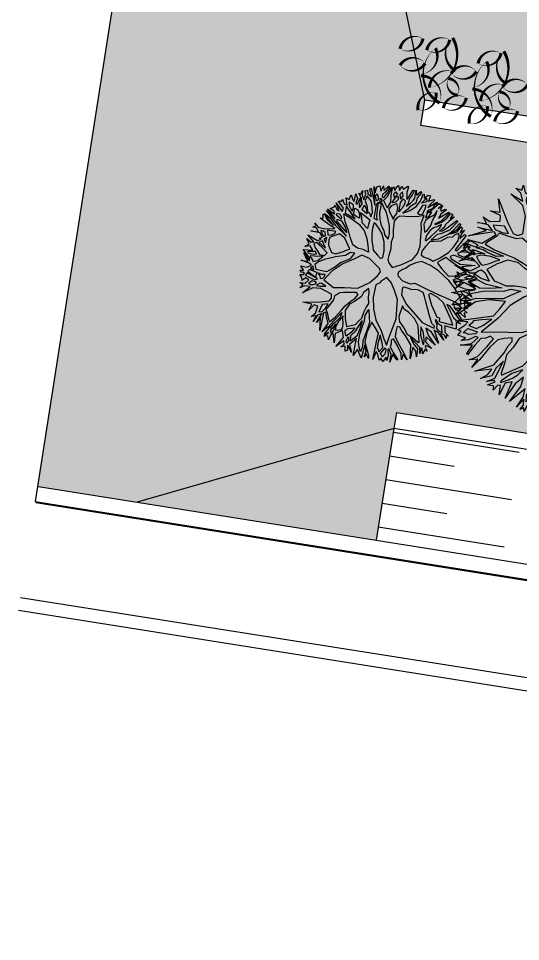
# Model space of a CAD drawing. Extents: x -640655 to -640254, y -1045449 to -1045159.
# Drawn here: x -640511.03 to -640503.24, y -1045405.19 to -1045390.89 of the extents above; entities that cross this region are included whole.
import ezdxf

# ---------------------------------------------------------------- set-up
doc = ezdxf.new("R2010")
doc.units = 0
doc.header["$MEASUREMENT"] = 0
doc.layers.get('0').update_dxf_attribs({"linetype": 'CONTINUOUS'})
for name, color, linetype in [('KERE ZAHRADA', 203, 'CONTINUOUS'), ('T_srafa', 8, 'CONTINUOUS'), ('T_stafaz', 7, 'CONTINUOUS'), ('T_tenka', 4, 'CONTINUOUS'), ('T_tlusta', 1, 'CONTINUOUS')]:
    doc.layers.add(name, color=color, linetype=linetype)
pattern_1 = [(80.999936149, (0, 0), (-0.088167652584, 0.121352647379), [0.028125, -0.18400703445]), (35.999936149, (0, 0), (-0.088167652607, 0.121352647411), [0.028125, -0.121875]), (125.999936149, (0, 0), (-0.121352647411, -0.088167652607), [0.028125, -0.121875])]

# ---------------------------------------------------------------- blocks, each defined once
blk = doc.blocks.new('A$C0C461CEA')
for p, q in [((0.3025, 0.7347), (0.3349, 0.855)), ((0.3349, 0.855), (0.3322, 0.7055)), ((0.4478, 0.7319), (0.3814, 0.832)), ((0.3814, 0.832), (0.4728, 0.7447)), ((0.4827, 0.7766), (0.4635, 0.8454)), ((0.4635, 0.8454), (0.5034, 0.8122)), ((0.5034, 0.8122), (0.5408, 0.8486)), ((0.5408, 0.8486), (0.5229, 0.7746)), ((0.5229, 0.7746), (0.5518, 0.8295)), ((0.5518, 0.8295), (0.5504, 0.7329)), ((0.0625, 0.6063), (-0.0086, 0.7652)), ((-0.0086, 0.7652), (0.1012, 0.7057)), ((0.1012, 0.7057), (0.0942, 0.804)), ((0.0942, 0.804), (0.1945, 0.61)), ((0.2144, 0.7254), (0.134, 0.7876)), ((0.134, 0.7876), (0.2123, 0.7506)), ((0.1909, 0.7948), (0.205, 0.8261)), ((0.231, 0.749), (0.1909, 0.7948)), ((0.205, 0.8261), (0.2475, 0.7785)), ((0.2123, 0.7506), (0.231, 0.749)), ((0.2475, 0.7785), (0.2831, 0.8185)), ((0.2831, 0.8185), (0.2728, 0.7662)), ((0.2728, 0.7662), (0.3025, 0.7347)), ((0.4728, 0.7447), (0.4827, 0.7766)), ((0.49, 0.7113), (0.4913, 0.7617)), ((0.4913, 0.7617), (0.5191, 0.7392)), ((0.5715, 0.7163), (0.5915, 0.8197)), ((0.5915, 0.8197), (0.5994, 0.6895)), ((0.7321, 0.6194), (0.6233, 0.8242)), ((0.6233, 0.8242), (0.7212, 0.6907)), ((0.7212, 0.6907), (0.7246, 0.7724)), ((0.7246, 0.7724), (0.7385, 0.6381)), ((0.7734, 0.6912), (0.7622, 0.7895)), ((0.7622, 0.7895), (0.7798, 0.7081)), ((0.7816, 0.7099), (0.8256, 0.7548)), ((0.8256, 0.7548), (0.807, 0.6874)), ((-0.1076, 0.5794), (-0.1357, 0.6884)), ((-0.1357, 0.6884), (-0.031, 0.4794)), ((-0.0624, 0.6807), (-0.0837, 0.7099)), ((-0.0837, 0.7099), (-0.0246, 0.6811)), ((0.0857, 0.5729), (-0.0624, 0.6807)), ((-0.0246, 0.6811), (-0.0293, 0.7296)), ((-0.0293, 0.7296), (-0.001, 0.6561)), ((0.0489, 0.7094), (0.0997, 0.6739)), ((0.0706, 0.64), (0.0489, 0.7094)), ((0.0997, 0.6739), (0.1481, 0.6263)), ((0.1945, 0.61), (0.2144, 0.7254)), ((0.226, 0.6439), (0.2358, 0.6836)), ((0.2358, 0.6836), (0.2784, 0.6252)), ((0.2563, 0.7342), (0.2799, 0.7134)), ((0.2567, 0.6946), (0.2563, 0.7342)), ((0.2719, 0.6756), (0.2567, 0.6946)), ((0.2907, 0.6571), (0.2719, 0.6756)), ((0.2799, 0.7134), (0.2905, 0.6781)), ((0.2905, 0.6781), (0.2907, 0.6571)), ((0.2979, 0.5942), (0.3158, 0.6676)), ((0.3158, 0.6676), (0.3538, 0.6409)), ((0.3322, 0.7055), (0.3982, 0.6414)), ((0.3982, 0.6414), (0.4478, 0.7319)), ((0.4376, 0.6628), (0.4193, 0.6392)), ((0.4709, 0.6967), (0.4376, 0.6628)), ((0.4818, 0.6818), (0.4709, 0.6967)), ((0.4922, 0.6693), (0.4818, 0.6818)), ((0.5046, 0.682), (0.49, 0.7113)), ((0.5033, 0.634), (0.4922, 0.6693)), ((0.5177, 0.6341), (0.5046, 0.682)), ((0.5191, 0.7392), (0.5177, 0.6341)), ((0.5445, 0.7226), (0.5676, 0.6892)), ((0.5469, 0.6596), (0.5445, 0.7226)), ((0.5504, 0.7329), (0.5715, 0.7163)), ((0.5676, 0.6892), (0.5624, 0.6094)), ((0.5994, 0.6895), (0.6563, 0.6415)), ((0.7385, 0.6381), (0.7734, 0.6912)), ((0.7798, 0.7081), (0.7816, 0.7099)), ((0.807, 0.6874), (0.8397, 0.5995)), ((1.0237, 0.6787), (0.847, 0.5299)), ((0.8882, 0.6125), (0.8974, 0.7111)), ((0.8974, 0.7111), (0.915, 0.6272)), ((0.915, 0.6272), (1.0237, 0.6787)), ((-0.2559, 0.5216), (-0.2841, 0.5819)), ((-0.2841, 0.5819), (-0.2502, 0.5529)), ((-0.2502, 0.5529), (-0.2509, 0.6267)), ((-0.2509, 0.6267), (-0.2045, 0.6103)), ((-0.2145, 0.5868), (-0.1639, 0.5621)), ((-0.2083, 0.5701), (-0.2145, 0.5868)), ((-0.2045, 0.6103), (-0.2048, 0.6415)), ((-0.2048, 0.6415), (-0.1432, 0.5959)), ((-0.1432, 0.5959), (-0.1076, 0.5794)), ((-0.001, 0.6561), (0.0625, 0.6063)), ((0.115, 0.5798), (0.0706, 0.64)), ((0.154, 0.4584), (0.115, 0.5798)), ((0.1481, 0.6263), (0.1976, 0.5404)), ((0.2116, 0.5808), (0.226, 0.6439)), ((0.2358, 0.4988), (0.2116, 0.5808)), ((0.2784, 0.6252), (0.2666, 0.5435)), ((0.2986, 0.5186), (0.2979, 0.5942)), ((0.3538, 0.6409), (0.3733, 0.6177)), ((0.3733, 0.6177), (0.3586, 0.578)), ((0.4193, 0.6392), (0.4171, 0.6182)), ((0.4171, 0.6182), (0.4494, 0.5681)), ((0.5123, 0.5753), (0.5033, 0.634)), ((0.5295, 0.531), (0.5388, 0.6217)), ((0.5388, 0.6217), (0.5469, 0.6596)), ((0.5624, 0.6094), (0.5511, 0.4706)), ((0.5997, 0.6601), (0.5814, 0.5634)), ((0.6292, 0.6436), (0.5997, 0.6601)), ((0.6988, 0.5873), (0.6292, 0.6436)), ((0.6563, 0.6415), (0.7155, 0.5941)), ((0.735, 0.5691), (0.6988, 0.5873)), ((0.7155, 0.5941), (0.7321, 0.6194)), ((0.7555, 0.6173), (0.7496, 0.55)), ((0.7846, 0.6469), (0.7555, 0.6173)), ((0.8108, 0.5488), (0.7846, 0.6469)), ((0.8397, 0.5995), (0.8882, 0.6125)), ((1.0385, 0.4544), (1.1026, 0.5894)), ((1.1026, 0.5894), (1.0744, 0.4649)), ((-0.3858, 0.4867), (-0.3775, 0.497)), ((-0.3775, 0.497), (-0.2914, 0.4726)), ((-0.2914, 0.4726), (-0.326, 0.5773)), ((-0.326, 0.5773), (-0.279, 0.4878)), ((-0.2074, 0.4717), (-0.2559, 0.5216)), ((-0.2122, 0.5364), (-0.2083, 0.5701)), ((-0.1865, 0.4803), (-0.2122, 0.5364)), ((-0.1639, 0.5621), (-0.163, 0.4697)), ((-0.1345, 0.5624), (-0.1379, 0.4867)), ((-0.1115, 0.544), (-0.1345, 0.5624)), ((-0.0838, 0.5359), (-0.1115, 0.544)), ((-0.0496, 0.4708), (-0.0838, 0.5359)), ((0.1413, 0.4667), (0.0857, 0.5729)), ((0.1976, 0.5404), (0.234, 0.4382)), ((0.2807, 0.3882), (0.2358, 0.4988)), ((0.2666, 0.5435), (0.2807, 0.3882)), ((0.3586, 0.578), (0.2986, 0.5186)), ((0.3923, 0.5717), (0.3176, 0.4768)), ((0.4686, 0.501), (0.3923, 0.5717)), ((0.4494, 0.5681), (0.4918, 0.5181)), ((0.5324, 0.4219), (0.4686, 0.501)), ((0.4918, 0.5181), (0.5107, 0.4913)), ((0.5107, 0.4913), (0.5123, 0.5753)), ((0.5511, 0.4706), (0.5295, 0.531)), ((0.5814, 0.5634), (0.5741, 0.4559)), ((0.7356, 0.5019), (0.735, 0.5691)), ((0.7383, 0.4095), (0.7356, 0.5019)), ((0.7496, 0.55), (0.7585, 0.4937)), ((0.7585, 0.4937), (0.8108, 0.5488)), ((0.847, 0.5299), (0.7715, 0.4536)), ((1.0744, 0.4649), (1.137, 0.5058)), ((1.137, 0.5058), (1.1659, 0.5624)), ((1.2126, 0.5083), (1.1542, 0.4723)), ((1.1659, 0.5624), (1.164, 0.5078)), ((1.164, 0.5078), (1.2126, 0.5083)), ((-0.3938, 0.3876), (-0.4239, 0.4587)), ((-0.4239, 0.4587), (-0.3723, 0.3986)), ((-0.2804, 0.4517), (-0.3858, 0.4867)), ((-0.2087, 0.4212), (-0.2804, 0.4517)), ((-0.279, 0.4878), (-0.209, 0.4482)), ((-0.209, 0.4482), (-0.2074, 0.4717)), ((-0.1939, 0.3812), (-0.2087, 0.4212)), ((-0.163, 0.4697), (-0.1865, 0.4803)), ((-0.1566, 0.4361), (-0.1135, 0.3214)), ((-0.0806, 0.3907), (-0.1566, 0.4361)), ((-0.1379, 0.4867), (-0.0955, 0.4433)), ((-0.0955, 0.4433), (-0.0133, 0.3853)), ((-0.0133, 0.3853), (-0.0496, 0.4708)), ((-0.031, 0.4794), (0.0185, 0.379)), ((0.1745, 0.3218), (0.1413, 0.4667)), ((0.1929, 0.3453), (0.154, 0.4584)), ((0.234, 0.4382), (0.2581, 0.367)), ((0.314, 0.4137), (0.3085, 0.3633)), ((0.3176, 0.4768), (0.314, 0.4137)), ((0.5399, 0.3235), (0.5324, 0.4219)), ((0.5741, 0.4559), (0.5707, 0.3742)), ((0.7715, 0.4536), (0.7677, 0.4098)), ((0.955, 0.4008), (1.0385, 0.4544)), ((1.0599, 0.421), (1.0457, 0.3957)), ((1.0849, 0.438), (1.0599, 0.421)), ((1.1166, 0.4468), (1.0849, 0.438)), ((1.1021, 0.3938), (1.1166, 0.4468)), ((1.1542, 0.4723), (1.1422, 0.4092)), ((1.1422, 0.4092), (1.1925, 0.4157)), ((1.1925, 0.4157), (1.2064, 0.4704)), ((1.2064, 0.4704), (1.2319, 0.4413)), ((1.2319, 0.4413), (1.2764, 0.4291)), ((1.2764, 0.4291), (1.2389, 0.3993)), ((-0.4361, 0.2384), (-0.5029, 0.3764)), ((-0.5029, 0.3764), (-0.3965, 0.2346)), ((-0.3936, 0.3708), (-0.4822, 0.412)), ((-0.4822, 0.412), (-0.3938, 0.3876)), ((-0.2563, 0.32), (-0.3936, 0.3708)), ((-0.3723, 0.3986), (-0.265, 0.3469)), ((-0.265, 0.3469), (-0.1764, 0.3123)), ((-0.1618, 0.3461), (-0.1939, 0.3812)), ((-0.1764, 0.3123), (-0.1618, 0.3461)), ((0.0124, 0.3328), (-0.0806, 0.3907)), ((0.154, 0.2694), (0.0124, 0.3328)), ((0.0185, 0.379), (0.0962, 0.3486)), ((0.0962, 0.3486), (0.1745, 0.3218)), ((0.2396, 0.2954), (0.1929, 0.3453)), ((0.2581, 0.367), (0.2965, 0.3085)), ((0.3085, 0.3633), (0.3345, 0.2855)), ((0.5707, 0.3742), (0.5505, 0.2834)), ((0.7311, 0.2894), (0.7598, 0.3635)), ((0.7598, 0.3635), (0.7383, 0.4095)), ((0.7677, 0.4098), (0.7999, 0.3699)), ((0.7999, 0.3699), (0.955, 0.4008)), ((0.9429, 0.3545), (0.9221, 0.3356)), ((0.9221, 0.3356), (0.9916, 0.3423)), ((0.9828, 0.3842), (0.9429, 0.3545)), ((1.0222, 0.4038), (0.9828, 0.3842)), ((0.9916, 0.3423), (1.0083, 0.3593)), ((1.0083, 0.3593), (1.0222, 0.4038)), ((1.0457, 0.3957), (1.046, 0.3705)), ((1.046, 0.3705), (1.1021, 0.3938)), ((1.0838, 0.3642), (1.065, 0.3286)), ((1.065, 0.3286), (1.2159, 0.3529)), ((1.1509, 0.3775), (1.0838, 0.3642)), ((1.1573, 0.3337), (1.1154, 0.3267)), ((1.2156, 0.3931), (1.1509, 0.3775)), ((1.2227, 0.332), (1.1573, 0.3337)), ((1.2159, 0.3529), (1.2156, 0.3931)), ((1.2206, 0.3026), (1.2227, 0.332)), ((1.2389, 0.3993), (1.2391, 0.3783)), ((1.2391, 0.3783), (1.2661, 0.3828)), ((1.3361, 0.3355), (1.2651, 0.2988)), ((1.2661, 0.3828), (1.2809, 0.398)), ((1.3081, 0.3832), (1.2747, 0.3577)), ((1.2747, 0.3577), (1.3361, 0.3355)), ((1.2809, 0.398), (1.3081, 0.3832)), ((-0.4948, 0.221), (-0.5502, 0.3087)), ((-0.5502, 0.3087), (-0.4951, 0.2564)), ((-0.4951, 0.2564), (-0.4361, 0.2384)), ((-0.1737, 0.2746), (-0.2563, 0.32)), ((-0.142, 0.2245), (-0.1737, 0.2746)), ((-0.1135, 0.3214), (-0.0399, 0.0946)), ((0.2659, 0.178), (0.154, 0.2694)), ((0.3075, 0.2222), (0.2396, 0.2954)), ((0.2965, 0.3085), (0.3075, 0.2222)), ((0.3345, 0.2855), (0.3477, 0.2208)), ((0.4846, 0.1484), (0.513, 0.2579)), ((0.513, 0.2579), (0.5399, 0.3235)), ((0.5505, 0.2834), (0.5344, 0.2185)), ((0.6186, 0.1917), (0.6936, 0.2554)), ((0.6936, 0.2554), (0.7311, 0.2894)), ((0.8343, 0.2886), (0.726, 0.1969)), ((0.9921, 0.2901), (0.8343, 0.2886)), ((0.9904, 0.2187), (0.9921, 0.2901)), ((1.0192, 0.2796), (1.0135, 0.2501)), ((1.0135, 0.2501), (1.0222, 0.2232)), ((1.04, 0.305), (1.0192, 0.2796)), ((1.0222, 0.2232), (1.0573, 0.2506)), ((1.0654, 0.28), (1.04, 0.305)), ((1.0573, 0.2506), (1.11, 0.2661)), ((1.11, 0.2661), (1.0654, 0.28)), ((1.1154, 0.3267), (1.0945, 0.3181)), ((1.0945, 0.3181), (1.1225, 0.2722)), ((1.1225, 0.2722), (1.2206, 0.3026)), ((1.2209, 0.2774), (1.173, 0.2685)), ((1.173, 0.2685), (1.2086, 0.2394)), ((1.2086, 0.2394), (1.2209, 0.2774)), ((1.2651, 0.2988), (1.2362, 0.2421)), ((1.2633, 0.2358), (1.3787, 0.2747)), ((1.3787, 0.2747), (1.3011, 0.2361)), ((-0.6119, 0.1653), (-0.5765, 0.1716)), ((-0.557, 0.1424), (-0.6119, 0.1653)), ((-0.5765, 0.1716), (-0.5831, 0.2286)), ((-0.5831, 0.2286), (-0.5363, 0.1744)), ((-0.5263, 0.1871), (-0.5562, 0.2474)), ((-0.5562, 0.2474), (-0.5053, 0.1873)), ((-0.5363, 0.1744), (-0.5263, 0.1871)), ((-0.5053, 0.1873), (-0.3346, 0.1632)), ((-0.4148, 0.205), (-0.4948, 0.221)), ((-0.3346, 0.1632), (-0.4148, 0.205)), ((-0.3965, 0.2346), (-0.2634, 0.1813)), ((-0.2634, 0.1813), (-0.1936, 0.167)), ((-0.1936, 0.167), (-0.1454, 0.1464)), ((-0.1137, 0.1593), (-0.142, 0.2245)), ((0.3636, 0.065), (0.2659, 0.178)), ((0.3477, 0.2208), (0.3543, 0.1597)), ((0.5344, 0.2185), (0.5332, 0.1548)), ((0.5668, 0.1534), (0.6186, 0.1917)), ((0.726, 0.1969), (0.5883, 0.099)), ((0.9852, 0.1382), (0.9904, 0.2187)), ((1.0286, 0.1813), (0.99, 0.0777)), ((1.0537, 0.1959), (1.0286, 0.1813)), ((1.1606, 0.2474), (1.0537, 0.1959)), ((1.2071, 0.21), (1.1606, 0.2474)), ((1.1927, 0.1511), (1.2071, 0.21)), ((1.2493, 0.1936), (1.2013, 0.1319)), ((1.2362, 0.2421), (1.2633, 0.2358)), ((1.268, 0.1788), (1.2493, 0.1936)), ((1.3143, 0.169), (1.268, 0.1788)), ((1.4109, 0.1802), (1.2887, 0.2132)), ((1.2887, 0.2132), (1.3166, 0.1841)), ((1.3011, 0.2361), (1.4109, 0.1802)), ((1.3187, 0.1583), (1.3143, 0.169)), ((1.3166, 0.1841), (1.4429, 0.1553)), ((-0.6346, 0.1014), (-0.5508, 0.1173)), ((-0.5187, 0.0858), (-0.6346, 0.1014)), ((-0.5508, 0.1173), (-0.557, 0.1424)), ((-0.5089, 0.1261), (-0.5257, 0.1259)), ((-0.5257, 0.1259), (-0.4916, 0.08)), ((-0.4845, 0.0297), (-0.5187, 0.0858)), ((-0.4158, 0.0574), (-0.5089, 0.1261)), ((-0.4437, 0.1495), (-0.4604, 0.141)), ((-0.4604, 0.141), (-0.3179, -0.0131)), ((-0.3531, 0.1486), (-0.4437, 0.1495)), ((-0.2733, 0.1554), (-0.3531, 0.1486)), ((-0.1914, 0.1208), (-0.2733, 0.1554)), ((-0.0987, 0.0965), (-0.1914, 0.1208)), ((-0.1454, 0.1464), (-0.1137, 0.1593)), ((-0.0496, 0.0483), (-0.0987, 0.0965)), ((-0.0399, 0.0946), (0.1007, -0.1098)), ((0.3543, 0.1597), (0.4095, 0.1032)), ((0.4095, 0.1032), (0.4394, 0.0531)), ((0.4758, 0.0097), (0.4978, 0.0957)), ((0.4978, 0.0957), (0.4846, 0.1484)), ((0.5883, 0.099), (0.5142, -0.053)), ((0.5332, 0.1548), (0.5668, 0.1534)), ((0.934, -0.0237), (0.9852, 0.1382)), ((1.1496, 0.081), (1.1927, 0.1511)), ((1.2014, 0.1175), (1.1918, 0.0604)), ((1.1918, 0.0604), (1.2418, 0.1053)), ((1.2013, 0.1319), (1.2014, 0.1175)), ((1.2418, 0.1053), (1.2769, 0.1285)), ((1.2939, 0.1076), (1.2755, 0.0865)), ((1.2755, 0.0865), (1.305, 0.0765)), ((1.2769, 0.1285), (1.3187, 0.1583)), ((1.3273, 0.1314), (1.2939, 0.1076)), ((1.305, 0.0765), (1.3843, 0.1379)), ((1.3674, 0.1486), (1.3273, 0.1314)), ((1.4429, 0.1553), (1.3404, 0.0811)), ((1.3843, 0.1379), (1.3674, 0.1486)), ((1.406, 0.0607), (1.4535, 0.1092)), ((1.4535, 0.1092), (1.4313, 0.0502)), ((-0.4926, -0.0022), (-0.6442, 0.0407)), ((-0.6442, 0.0407), (-0.4845, 0.0297)), ((-0.4916, 0.08), (-0.4534, 0.0384)), ((-0.4534, 0.0384), (-0.411, 0.0028)), ((-0.3538, -0.026), (-0.4158, 0.0574)), ((-0.411, 0.0028), (-0.3538, -0.026)), ((-0.0003, -0.0856), (-0.0496, 0.0483)), ((0.4347, -0.079), (0.3636, 0.065)), ((0.4394, 0.0531), (0.4758, 0.0097)), ((0.99, 0.0777), (0.9657, -0.0174)), ((1.0643, -0.035), (1.1496, 0.081)), ((1.1836, 0.0436), (1.1756, -0.0069)), ((1.2421, 0.0717), (1.1836, 0.0436)), ((1.2969, 0.0513), (1.2421, 0.0717)), ((1.3474, 0.0368), (1.2969, 0.0513)), ((1.3404, 0.0811), (1.406, 0.0607)), ((1.3855, 0.0059), (1.3474, 0.0368)), ((1.3667, -0.0261), (1.3855, 0.0059)), ((1.4208, 0.0165), (1.3983, -0.0108)), ((1.4947, 0.013), (1.4208, 0.0165)), ((1.4313, 0.0502), (1.4947, 0.013)), ((-0.5989, -0.1184), (-0.6875, -0.0815)), ((-0.6875, -0.0815), (-0.5822, -0.1081)), ((-0.5084, -0.1007), (-0.6588, -0.0038)), ((-0.6588, -0.0038), (-0.5005, -0.0569)), ((-0.5005, -0.0569), (-0.4123, -0.0536)), ((-0.4123, -0.0536), (-0.4926, -0.0022)), ((-0.3298, -0.078), (-0.4915, -0.1198)), ((-0.2078, -0.1044), (-0.3298, -0.078)), ((-0.3179, -0.0131), (-0.2208, -0.0601)), ((-0.2208, -0.0601), (-0.1181, -0.0717)), ((-0.1181, -0.0717), (-0.0509, -0.0669)), ((-0.0509, -0.0669), (-0.0003, -0.0856)), ((0.4118, -0.132), (0.4347, -0.079)), ((0.5142, -0.053), (0.4921, -0.1816)), ((0.8639, -0.1588), (0.934, -0.0237)), ((0.9657, -0.0174), (0.9079, -0.1187)), ((0.9728, -0.1265), (1.0643, -0.035)), ((1.0838, -0.0666), (1.0258, -0.1512)), ((1.1382, -0.0469), (1.0838, -0.0666)), ((1.2245, -0.0947), (1.1382, -0.0469)), ((1.1756, -0.0069), (1.2766, -0.0203)), ((1.2306, -0.04), (1.3211, -0.0913)), ((1.2894, -0.0412), (1.2306, -0.04)), ((1.2766, -0.0203), (1.3667, -0.0261)), ((1.3459, -0.0473), (1.2894, -0.0412)), ((1.3211, -0.0913), (1.3459, -0.0473)), ((1.3735, -0.053), (1.3463, -0.0935)), ((1.5137, -0.0288), (1.3735, -0.053)), ((1.3983, -0.0108), (1.5137, -0.0288)), ((-0.7011, -0.1572), (-0.6718, -0.1443)), ((-0.6338, -0.1674), (-0.7011, -0.1572)), ((-0.6718, -0.1443), (-0.6973, -0.1152)), ((-0.6973, -0.1152), (-0.6491, -0.1339)), ((-0.6491, -0.1339), (-0.5989, -0.1184)), ((-0.561, -0.1289), (-0.6113, -0.142)), ((-0.6113, -0.142), (-0.5749, -0.1752)), ((-0.5822, -0.1081), (-0.5444, -0.1053)), ((-0.5189, -0.1369), (-0.561, -0.1289)), ((-0.5444, -0.1053), (-0.5084, -0.1007)), ((-0.4909, -0.1786), (-0.5189, -0.1369)), ((-0.4915, -0.1198), (-0.481, -0.1449)), ((-0.481, -0.1449), (-0.4348, -0.1486)), ((-0.4348, -0.1486), (-0.3496, -0.2066)), ((-0.0227, -0.1338), (-0.2078, -0.1044)), ((0.1015, -0.1896), (-0.0227, -0.1338)), ((0.1007, -0.1098), (0.2148, -0.1801)), ((0.3858, -0.2414), (0.412, -0.1572)), ((0.412, -0.1572), (0.4118, -0.132)), ((0.8145, -0.2625), (0.8639, -0.1588)), ((0.9079, -0.1187), (0.8974, -0.1501)), ((0.8974, -0.1501), (0.9006, -0.228)), ((0.9465, -0.1982), (0.9728, -0.1265)), ((1.0258, -0.1512), (1.0094, -0.1868)), ((1.2713, -0.153), (1.2245, -0.0947)), ((1.2758, -0.1866), (1.2713, -0.153)), ((1.3237, -0.1165), (1.2773, -0.0959)), ((1.2773, -0.0959), (1.3031, -0.1569)), ((1.3031, -0.1569), (1.3237, -0.1165)), ((1.3468, -0.1397), (1.3326, -0.1608)), ((1.3326, -0.1608), (1.3599, -0.1942)), ((1.3463, -0.0935), (1.3739, -0.0908)), ((1.3678, -0.1479), (1.3468, -0.1397)), ((1.3739, -0.0908), (1.3533, -0.1288)), ((1.3533, -0.1288), (1.4098, -0.1475)), ((1.3998, -0.1662), (1.3678, -0.1479)), ((1.4098, -0.1475), (1.5185, -0.0936)), ((1.5185, -0.0936), (1.4308, -0.1449)), ((1.4308, -0.1449), (1.4857, -0.1695)), ((1.4857, -0.1695), (1.5275, -0.1481)), ((1.5275, -0.1481), (1.511, -0.1843)), ((-0.7209, -0.2876), (-0.5828, -0.2275)), ((-0.4904, -0.229), (-0.6577, -0.302)), ((-0.5828, -0.2275), (-0.6338, -0.1674)), ((-0.5749, -0.1752), (-0.5518, -0.2044)), ((-0.5518, -0.2044), (-0.5057, -0.1973)), ((-0.5057, -0.1973), (-0.4485, -0.2202)), ((-0.4444, -0.2033), (-0.4909, -0.1786)), ((-0.4648, -0.2665), (-0.4904, -0.229)), ((-0.4485, -0.2202), (-0.4444, -0.2033)), ((-0.3496, -0.2066), (-0.1997, -0.3144)), ((0.1467, -0.2708), (0.1015, -0.1896)), ((0.2148, -0.1801), (0.3017, -0.2297)), ((0.3017, -0.2297), (0.3858, -0.2414)), ((0.4921, -0.1816), (0.4927, -0.2464)), ((0.4927, -0.2464), (0.5332, -0.2736)), ((0.9006, -0.228), (0.9465, -0.1982)), ((1.0094, -0.1868), (0.9803, -0.2249)), ((0.9803, -0.2249), (1.1197, -0.2973)), ((1.2078, -0.294), (1.2758, -0.1866)), ((1.2869, -0.2117), (1.2555, -0.26)), ((1.2624, -0.2875), (1.3561, -0.2362)), ((1.3179, -0.1922), (1.2869, -0.2117)), ((1.3938, -0.2292), (1.298, -0.3082)), ((1.3561, -0.2362), (1.3179, -0.1922)), ((1.3599, -0.1942), (1.3893, -0.1939)), ((1.3893, -0.1939), (1.4209, -0.1786)), ((1.4757, -0.1906), (1.3938, -0.2292)), ((1.4209, -0.1786), (1.3998, -0.1662)), ((1.5406, -0.2008), (1.4757, -0.1906)), ((1.511, -0.1843), (1.5406, -0.2008)), ((-0.6698, -0.3543), (-0.7209, -0.2876)), ((-0.6577, -0.302), (-0.5883, -0.3434)), ((-0.4314, -0.2512), (-0.4648, -0.2665)), ((-0.4018, -0.2659), (-0.4314, -0.2512)), ((-0.2812, -0.3278), (-0.4018, -0.2659)), ((-0.167, -0.4107), (-0.2812, -0.3278)), ((-0.1997, -0.3144), (-0.1405, -0.3576)), ((-0.0246, -0.3715), (0.0463, -0.318)), ((0.0463, -0.318), (0.1277, -0.2902)), ((0.1277, -0.2902), (0.1467, -0.2708)), ((0.5332, -0.2736), (0.7097, -0.2905)), ((0.7097, -0.2905), (0.8145, -0.2625)), ((0.7733, -0.3469), (0.8463, -0.3294)), ((0.8463, -0.3294), (0.9138, -0.2951)), ((0.9138, -0.2951), (0.987, -0.292)), ((0.987, -0.292), (1.0758, -0.3499)), ((1.1197, -0.2973), (1.2078, -0.294)), ((1.3218, -0.3457), (1.1218, -0.3285)), ((1.1218, -0.3285), (1.3137, -0.377)), ((1.2555, -0.26), (1.2624, -0.2875)), ((1.298, -0.3082), (1.3885, -0.3007)), ((1.4393, -0.3338), (1.3342, -0.3288)), ((1.3342, -0.3288), (1.5213, -0.375)), ((1.3885, -0.3007), (1.5271, -0.2951)), ((1.5271, -0.2951), (1.4955, -0.3206)), ((1.4955, -0.3206), (1.5277, -0.3581)), ((-0.7224, -0.3741), (-0.6698, -0.3543)), ((-0.6047, -0.3813), (-0.7224, -0.3741)), ((-0.7051, -0.4219), (-0.7053, -0.4033)), ((-0.7053, -0.4033), (-0.4755, -0.4683)), ((-0.4293, -0.4594), (-0.6047, -0.3813)), ((-0.5883, -0.3434), (-0.4592, -0.4111)), ((-0.4592, -0.4111), (-0.3833, -0.4464)), ((-0.1817, -0.436), (-0.167, -0.4107)), ((-0.1405, -0.3576), (-0.0982, -0.3866)), ((0.0598, -0.4102), (-0.0994, -0.4478)), ((-0.0982, -0.3866), (-0.0246, -0.3715)), ((0.1015, -0.3702), (0.0598, -0.4102)), ((0.2019, -0.3375), (0.1015, -0.3702)), ((0.2837, -0.3475), (0.2019, -0.3375)), ((0.3006, -0.3641), (0.2837, -0.3475)), ((0.2954, -0.4482), (0.3135, -0.3892)), ((0.3135, -0.3892), (0.3006, -0.3641)), ((0.4142, -0.3858), (0.348, -0.4812)), ((0.4816, -0.4043), (0.4142, -0.3858)), ((0.5179, -0.4292), (0.4816, -0.4043)), ((0.6014, -0.3822), (0.5867, -0.4075)), ((0.5867, -0.4075), (0.6277, -0.4869)), ((0.6603, -0.39), (0.6014, -0.3822)), ((0.7403, -0.406), (0.6603, -0.39)), ((0.7675, -0.431), (0.7403, -0.406)), ((0.8327, -0.4069), (0.7733, -0.3469)), ((0.8963, -0.4693), (0.8327, -0.4069)), ((1.0758, -0.3499), (1.1459, -0.4021)), ((1.1455, -0.3661), (1.3307, -0.3979)), ((1.2047, -0.4057), (1.1455, -0.3661)), ((1.1459, -0.4021), (1.2473, -0.4617)), ((1.2933, -0.4384), (1.2047, -0.4057)), ((1.3137, -0.377), (1.5259, -0.4212)), ((1.4355, -0.3824), (1.3218, -0.3457)), ((1.3307, -0.3979), (1.3495, -0.4229)), ((1.5259, -0.4212), (1.3746, -0.4124)), ((1.3746, -0.4124), (1.5304, -0.4487)), ((1.5213, -0.375), (1.4355, -0.3824)), ((1.5128, -0.3691), (1.4393, -0.3338)), ((1.5277, -0.3581), (1.5128, -0.3691)), ((-0.6707, -0.5122), (-0.7148, -0.4766)), ((-0.7148, -0.4766), (-0.6433, -0.4825)), ((-0.6016, -0.4569), (-0.7051, -0.4219)), ((-0.6433, -0.4825), (-0.6016, -0.4569)), ((-0.5618, -0.4775), (-0.6078, -0.4966)), ((-0.5281, -0.4898), (-0.5618, -0.4775)), ((-0.5002, -0.5123), (-0.5281, -0.4898)), ((-0.4755, -0.4683), (-0.4293, -0.4594)), ((-0.2736, -0.4891), (-0.4394, -0.5369)), ((-0.3833, -0.4464), (-0.2842, -0.4556)), ((-0.2842, -0.4556), (-0.1817, -0.436)), ((-0.0994, -0.4478), (-0.2736, -0.4891)), ((0.252, -0.5512), (0.2706, -0.4838)), ((0.2706, -0.4838), (0.2954, -0.4482)), ((0.348, -0.4812), (0.3091, -0.559)), ((0.5435, -0.4769), (0.5179, -0.4292)), ((0.5738, -0.5607), (0.5435, -0.4769)), ((0.6277, -0.4869), (0.6999, -0.5762)), ((0.8311, -0.4891), (0.7675, -0.431)), ((0.8845, -0.5516), (0.8311, -0.4891)), ((0.9875, -0.5272), (0.8963, -0.4693)), ((1.2473, -0.4617), (1.3278, -0.5305)), ((1.3495, -0.4229), (1.2933, -0.4384)), ((1.3078, -0.4551), (1.3816, -0.4544)), ((1.323, -0.4777), (1.3078, -0.4551)), ((1.3671, -0.4983), (1.323, -0.4777)), ((1.4028, -0.4752), (1.3671, -0.4983)), ((1.3816, -0.4544), (1.4028, -0.4752)), ((1.5304, -0.4487), (1.4152, -0.4516)), ((1.4152, -0.4516), (1.4449, -0.4766)), ((1.4449, -0.4766), (1.5054, -0.4742)), ((1.5054, -0.4742), (1.4765, -0.5225)), ((-0.6974, -0.5394), (-0.6707, -0.5122)), ((-0.6512, -0.5414), (-0.6974, -0.5394)), ((-0.6699, -0.5854), (-0.6426, -0.5641)), ((-0.6426, -0.5641), (-0.6512, -0.5414)), ((-0.6078, -0.4966), (-0.6031, -0.5451)), ((-0.6031, -0.5451), (-0.5546, -0.5404)), ((-0.5693, -0.5658), (-0.571, -0.5784)), ((-0.571, -0.5784), (-0.5032, -0.6384)), ((-0.4394, -0.5369), (-0.5693, -0.5658)), ((-0.5546, -0.5404), (-0.5234, -0.5335)), ((-0.5234, -0.5335), (-0.5002, -0.5123)), ((0.2149, -0.623), (0.252, -0.5512)), ((0.3091, -0.559), (0.2762, -0.629)), ((0.6267, -0.6316), (0.5738, -0.5607)), ((0.6999, -0.5762), (0.793, -0.6425)), ((0.9272, -0.6184), (0.8845, -0.5516)), ((0.9729, -0.5718), (1.0721, -0.5894)), ((0.9968, -0.6219), (0.9729, -0.5718)), ((1.0632, -0.5415), (0.9875, -0.5272)), ((1.0843, -0.5497), (1.0632, -0.5415)), ((1.2397, -0.5416), (1.0843, -0.5497)), ((1.271, -0.5563), (1.1727, -0.5716)), ((1.1727, -0.5716), (1.3455, -0.6227)), ((1.3278, -0.5305), (1.2397, -0.5416)), ((1.3195, -0.545), (1.271, -0.5563)), ((1.3622, -0.6202), (1.3195, -0.545)), ((1.492, -0.5751), (1.3614, -0.5386)), ((1.3614, -0.5386), (1.3763, -0.5846)), ((1.4345, -0.5211), (1.3949, -0.5215)), ((1.3949, -0.5215), (1.492, -0.5751)), ((1.4851, -0.5434), (1.4345, -0.5211)), ((1.4765, -0.5225), (1.4851, -0.5434)), ((-0.5365, -0.6705), (-0.6755, -0.6298)), ((-0.6755, -0.6298), (-0.5687, -0.633)), ((-0.628, -0.5832), (-0.6699, -0.5854)), ((-0.5687, -0.633), (-0.628, -0.5832)), ((-0.5032, -0.6384), (-0.3725, -0.6875)), ((0.1651, -0.6823), (0.2149, -0.623)), ((0.2762, -0.629), (0.273, -0.7298)), ((0.6483, -0.6967), (0.6267, -0.6316)), ((0.6795, -0.6352), (0.7095, -0.698)), ((0.7234, -0.6414), (0.6795, -0.6352)), ((0.7553, -0.6537), (0.7234, -0.6414)), ((0.7934, -0.6869), (0.7553, -0.6537)), ((0.793, -0.6425), (0.8605, -0.6695)), ((0.953, -0.683), (0.9272, -0.6184)), ((1.0184, -0.6805), (0.9968, -0.6219)), ((1.0721, -0.5894), (1.1188, -0.6418)), ((1.1188, -0.6418), (1.1714, -0.679)), ((1.1353, -0.6098), (1.1814, -0.6009)), ((1.1694, -0.6581), (1.1353, -0.6098)), ((1.2176, -0.6828), (1.1694, -0.6581)), ((1.1814, -0.6009), (1.2277, -0.6029)), ((1.2277, -0.6029), (1.262, -0.674)), ((1.3392, -0.6522), (1.2656, -0.6211)), ((1.2656, -0.6211), (1.2787, -0.6696)), ((1.3671, -0.6897), (1.3392, -0.6522)), ((1.3455, -0.6227), (1.3622, -0.6202)), ((1.4043, -0.6306), (1.3642, -0.6412)), ((1.3642, -0.6412), (1.4321, -0.7059)), ((1.3763, -0.5846), (1.4798, -0.613)), ((1.4569, -0.6637), (1.4043, -0.6306)), ((1.4608, -0.6342), (1.444, -0.6362)), ((1.444, -0.6362), (1.4569, -0.6637)), ((1.4798, -0.613), (1.4608, -0.6342)), ((-0.6394, -0.6985), (-0.5365, -0.6705)), ((-0.5069, -0.6912), (-0.6394, -0.6985)), ((-0.5398, -0.7671), (-0.6223, -0.7319)), ((-0.6223, -0.7319), (-0.5317, -0.7353)), ((-0.5317, -0.7353), (-0.4564, -0.6991)), ((-0.4564, -0.6991), (-0.5069, -0.6912)), ((-0.374, -0.7235), (-0.4834, -0.76)), ((-0.3023, -0.7456), (-0.374, -0.7235)), ((-0.3725, -0.6875), (-0.2564, -0.714)), ((-0.2564, -0.714), (-0.0757, -0.7266)), ((-0.0757, -0.7266), (0.0478, -0.7128)), ((0.0478, -0.7128), (0.1651, -0.6823)), ((0.273, -0.7298), (0.3033, -0.8237)), ((0.706, -0.7652), (0.6483, -0.6967)), ((0.7095, -0.698), (0.7709, -0.7754)), ((0.8609, -0.7133), (0.7934, -0.6869)), ((0.8605, -0.6695), (0.9194, -0.6833)), ((0.9226, -0.7655), (0.8609, -0.7133)), ((0.9194, -0.6833), (0.953, -0.683)), ((0.9433, -0.7377), (0.9871, -0.7289)), ((0.979, -0.7691), (0.9433, -0.7377)), ((0.9871, -0.7289), (1.0255, -0.7957)), ((1.0874, -0.6799), (1.0184, -0.6805)), ((1.0331, -0.7158), (1.0529, -0.7744)), ((1.0778, -0.743), (1.0331, -0.7158)), ((1.1114, -0.7444), (1.0778, -0.743)), ((1.1714, -0.679), (1.0874, -0.6799)), ((1.0985, -0.7134), (1.1742, -0.7168)), ((1.1386, -0.7592), (1.0985, -0.7134)), ((1.1742, -0.7168), (1.1934, -0.7796)), ((1.262, -0.674), (1.2176, -0.6828)), ((1.2204, -0.7164), (1.2251, -0.7751)), ((1.2458, -0.7413), (1.2204, -0.7164)), ((1.2691, -0.7915), (1.2458, -0.7413)), ((1.2919, -0.7301), (1.2685, -0.7327)), ((1.2685, -0.7327), (1.2929, -0.8333)), ((1.2787, -0.6696), (1.3042, -0.6964)), ((1.3135, -0.7911), (1.2919, -0.7301)), ((1.3042, -0.6964), (1.3671, -0.6897)), ((1.3508, -0.7403), (1.3214, -0.7364)), ((1.3214, -0.7364), (1.366, -0.826)), ((1.4058, -0.7752), (1.3508, -0.7403)), ((1.4321, -0.7059), (1.386, -0.7148)), ((1.386, -0.7148), (1.4058, -0.7752)), ((-0.4834, -0.76), (-0.5896, -0.8222)), ((-0.5896, -0.8222), (-0.5398, -0.7671)), ((-0.5682, -0.8616), (-0.4157, -0.8097)), ((-0.388, -0.8245), (-0.4461, -0.8922)), ((-0.4157, -0.8097), (-0.3023, -0.7456)), ((-0.3294, -0.8005), (-0.388, -0.8245)), ((-0.335, -0.8467), (-0.2874, -0.7983)), ((-0.2874, -0.7983), (-0.3294, -0.8005)), ((-0.2831, -0.8126), (-0.322, -0.8868)), ((-0.2207, -0.7532), (-0.2831, -0.8126)), ((-0.0921, -0.7712), (-0.2207, -0.7532)), ((-0.0037, -0.7913), (-0.0921, -0.7712)), ((-0.0239, -0.8689), (-0.0017, -0.8123)), ((-0.0017, -0.8123), (-0.0037, -0.7913)), ((0.055, -0.7799), (0.0138, -0.8602)), ((0.103, -0.7711), (0.055, -0.7799)), ((0.1849, -0.7451), (0.103, -0.7711)), ((0.2269, -0.7447), (0.1849, -0.7451)), ((0.2501, -0.7864), (0.2269, -0.7447)), ((0.2491, -0.8621), (0.2501, -0.7864)), ((0.3033, -0.8237), (0.3757, -0.9238)), ((0.7657, -0.8636), (0.706, -0.7652)), ((0.7709, -0.7754), (0.8731, -0.8602)), ((0.9754, -0.8256), (0.9226, -0.7655)), ((1.031, -0.9282), (0.9754, -0.8256)), ((1.0046, -0.8043), (0.979, -0.7691)), ((1.0454, -0.8693), (1.0046, -0.8043)), ((1.0255, -0.7957), (1.0511, -0.8398)), ((1.0529, -0.7744), (1.1269, -0.8559)), ((1.1514, -0.7861), (1.1114, -0.7444)), ((1.1934, -0.7796), (1.1386, -0.7592)), ((1.2173, -0.8298), (1.1514, -0.7861)), ((1.2251, -0.7751), (1.2887, -0.8351)), ((1.2887, -0.8351), (1.2691, -0.7915)), ((1.366, -0.826), (1.3135, -0.7911)), ((-0.4573, -0.8587), (-0.5682, -0.8616)), ((-0.5193, -0.9578), (-0.4573, -0.8587)), ((-0.4461, -0.8922), (-0.4628, -0.9092)), ((-0.3811, -0.9126), (-0.335, -0.8467)), ((-0.322, -0.8868), (-0.355, -0.9418)), ((-0.0402, -0.9177), (-0.0239, -0.8689)), ((0.0138, -0.8602), (-0.027, -0.9866)), ((0.2433, -0.9527), (0.2491, -0.8621)), ((0.7663, -0.9182), (0.7657, -0.8636)), ((0.7886, -0.8736), (0.8839, -0.9213)), ((0.8039, -0.9029), (0.7886, -0.8736)), ((0.8044, -0.9557), (0.8039, -0.9029)), ((0.8731, -0.8602), (0.9323, -0.8998)), ((0.9323, -0.8998), (0.9805, -0.9161)), ((1.0754, -0.9254), (1.0454, -0.8693)), ((1.0511, -0.8398), (1.075, -0.8816)), ((1.075, -0.8816), (1.0754, -0.9254)), ((1.2586, -1.0058), (1.085, -0.8647)), ((1.085, -0.8647), (1.2422, -1.0456)), ((1.1269, -0.8559), (1.1631, -0.8784)), ((1.1631, -0.8784), (1.2389, -0.8968)), ((1.2389, -0.8968), (1.2173, -0.8298)), ((1.2932, -0.8627), (1.2401, -0.8314)), ((1.2401, -0.8314), (1.2642, -0.9026)), ((1.2642, -0.9026), (1.3023, -0.9298)), ((1.2929, -0.8333), (1.3453, -0.8556)), ((1.3273, -0.9128), (1.2932, -0.8627)), ((1.3453, -0.8556), (1.3183, -0.8558)), ((1.3183, -0.8558), (1.3273, -0.9128)), ((-0.458, -0.9638), (-0.5193, -0.9578)), ((-0.4628, -0.9092), (-0.4691, -0.9363)), ((-0.4691, -0.9363), (-0.4146, -0.9297)), ((-0.4559, -0.9991), (-0.458, -0.9638)), ((-0.4017, -0.959), (-0.4559, -0.9991)), ((-0.4146, -0.9297), (-0.3811, -0.9126)), ((-0.2751, -0.9554), (-0.4017, -0.959)), ((-0.3963, -1.0748), (-0.2751, -0.9554)), ((-0.2372, -0.9676), (-0.3963, -1.0748)), ((-0.355, -0.9418), (-0.2064, -0.9235)), ((-0.1053, -0.9495), (-0.2372, -0.9676)), ((-0.2064, -0.9235), (-0.0948, -0.9182)), ((-0.0776, -0.9619), (-0.1053, -0.9495)), ((-0.1024, -1.0041), (-0.0776, -0.9619)), ((-0.0948, -0.9182), (-0.0402, -0.9177)), ((-0.027, -0.9866), (-0.0345, -1.0796)), ((0.1416, -1.0395), (0.2058, -0.9825)), ((0.2459, -0.9737), (0.1836, -1.0433)), ((0.2058, -0.9825), (0.2433, -0.9527)), ((0.2302, -1.0771), (0.2459, -0.9737)), ((0.2917, -0.9247), (0.2774, -0.9986)), ((0.3085, -0.9269), (0.2917, -0.9247)), ((0.33, -0.9813), (0.3085, -0.9269)), ((0.3325, -1.0527), (0.33, -0.9813)), ((0.3757, -0.9238), (0.4269, -1.0031)), ((0.6932, -0.9987), (0.7499, -0.958)), ((0.7499, -0.958), (0.7663, -0.9182)), ((0.813, -0.9766), (0.8044, -0.9557)), ((0.8405, -1.0243), (0.813, -0.9766)), ((0.8839, -0.9213), (0.9136, -0.9462)), ((0.9136, -0.9462), (0.9141, -0.9984)), ((0.9495, -0.9416), (0.9387, -0.9417)), ((0.9387, -0.9417), (0.9503, -1.0232)), ((1.0399, -0.9804), (0.9495, -0.9416)), ((0.9805, -0.9161), (1.0294, -0.9451)), ((1.0294, -0.9451), (1.031, -0.9282)), ((1.0322, -1.0525), (1.0399, -0.9804)), ((1.0501, -0.9215), (1.0861, -0.9799)), ((1.0506, -0.9701), (1.0501, -0.9215)), ((1.0861, -0.9799), (1.0506, -0.9701)), ((1.0983, -0.9402), (1.1065, -0.9209)), ((1.1052, -0.9629), (1.0983, -0.9402)), ((1.1559, -0.996), (1.1052, -0.9629)), ((1.1065, -0.9209), (1.1556, -0.9648)), ((1.1556, -0.9648), (1.1559, -0.996)), ((1.2422, -1.0456), (1.1852, -0.9916)), ((1.1852, -0.9916), (1.2129, -1.0633)), ((1.2494, -0.9219), (1.1888, -0.9243)), ((1.1888, -0.9243), (1.265, -0.9866)), ((1.2815, -0.9528), (1.2494, -0.9219)), ((1.265, -0.9866), (1.2586, -1.0058)), ((1.3023, -0.9298), (1.2815, -0.9528)), ((-0.36, -1.114), (-0.2346, -1.0474)), ((-0.2218, -1.0707), (-0.2423, -1.1195)), ((-0.2346, -1.0474), (-0.1024, -1.0041)), ((-0.1422, -1.0447), (-0.2218, -1.0707)), ((-0.1602, -1.1061), (-0.1253, -1.0589)), ((-0.1253, -1.0589), (-0.1422, -1.0447)), ((-0.0975, -1.0737), (-0.109, -1.1854)), ((-0.0748, -1.0692), (-0.0975, -1.0737)), ((-0.0659, -1.3002), (-0.0748, -1.0692)), ((0.1022, -1.1287), (0.1416, -1.0395)), ((0.1836, -1.0433), (0.1219, -1.1705)), ((0.2774, -0.9986), (0.2638, -1.0851)), ((0.3205, -1.1116), (0.3325, -1.0527)), ((0.374, -0.9995), (0.3618, -1.0356)), ((0.3618, -1.0356), (0.3649, -1.1136)), ((0.4103, -1.0327), (0.374, -0.9995)), ((0.4443, -1.0708), (0.4103, -1.0327)), ((0.4269, -1.0031), (0.4796, -1.062)), ((0.4575, -1.1271), (0.4443, -1.0708)), ((0.4796, -1.062), (0.5124, -1.1601)), ((0.5581, -1.1093), (0.6307, -1.0456)), ((0.6307, -1.0456), (0.6932, -0.9987)), ((0.7462, -1.0126), (0.6924, -1.0978)), ((0.7259, -1.0848), (0.7462, -1.0126)), ((0.7904, -1.059), (0.7926, -1.0314)), ((0.8019, -1.1219), (0.7904, -1.059)), ((0.7926, -1.0314), (0.7964, -0.9935)), ((0.7964, -0.9935), (0.8496, -1.098)), ((0.8853, -1.0581), (0.8405, -1.0243)), ((0.9141, -0.9984), (0.8853, -1.0581)), ((0.9026, -1.1101), (0.9063, -1.0639)), ((0.9063, -1.0639), (0.9336, -1.03)), ((0.9336, -1.03), (0.94, -1.0762)), ((0.9503, -1.0232), (1.0014, -1.0948)), ((1.0586, -1.1782), (1.0322, -1.0525)), ((1.0594, -1.012), (1.0578, -1.0918)), ((1.0804, -1.0094), (1.0594, -1.012)), ((1.0975, -1.0368), (1.0804, -1.0094)), ((1.0852, -1.0687), (1.0975, -1.0368)), ((1.0921, -1.1671), (1.0852, -1.0687)), ((1.1923, -1.0971), (1.1396, -1.0532)), ((1.1396, -1.0532), (1.1548, -1.1269)), ((1.2129, -1.0633), (1.1923, -1.0971)), ((-0.3515, -1.1205), (-0.36, -1.114)), ((-0.2551, -1.0944), (-0.3515, -1.1205)), ((-0.2671, -1.1593), (-0.2551, -1.0944)), ((-0.2423, -1.1195), (-0.248, -1.1507)), ((-0.248, -1.1507), (-0.1724, -1.1458)), ((-0.1412, -1.1497), (-0.1927, -1.224)), ((-0.1724, -1.1458), (-0.1602, -1.1061)), ((-0.1459, -1.2782), (-0.1412, -1.1497)), ((-0.0345, -1.0796), (-0.0274, -1.1888)), ((0.0564, -1.1712), (0.1022, -1.1287)), ((0.1433, -1.2207), (0.1969, -1.1128)), ((0.2075, -1.1529), (0.183, -1.2245)), ((0.1969, -1.1128), (0.2302, -1.0771)), ((0.2324, -1.1275), (0.2075, -1.1529)), ((0.227, -1.1797), (0.2324, -1.1275)), ((0.2638, -1.0851), (0.2579, -1.15)), ((0.2579, -1.15), (0.2606, -1.1878)), ((0.2669, -1.2129), (0.2939, -1.1497)), ((0.2939, -1.1497), (0.3205, -1.1116)), ((0.2966, -1.2402), (0.3401, -1.1558)), ((0.3401, -1.1558), (0.3252, -1.162)), ((0.3649, -1.1136), (0.3822, -1.1656)), ((0.443, -1.1842), (0.4575, -1.1271)), ((0.4805, -1.1478), (0.4581, -1.1925)), ((0.5003, -1.2089), (0.4805, -1.1478)), ((0.5124, -1.1601), (0.5581, -1.1093)), ((0.5643, -1.1326), (0.5376, -1.1641)), ((0.5961, -1.1299), (0.5643, -1.1326)), ((0.6027, -1.1929), (0.5961, -1.1299)), ((0.6924, -1.0978), (0.6639, -1.1905)), ((0.6954, -1.2172), (0.7263, -1.131)), ((0.7263, -1.131), (0.7259, -1.0848)), ((0.7657, -1.1097), (0.7454, -1.1729)), ((0.7703, -1.1516), (0.7657, -1.1097)), ((0.7943, -1.206), (0.7703, -1.1516)), ((0.8208, -1.1553), (0.8019, -1.1219)), ((0.8544, -1.1568), (0.8208, -1.1553)), ((0.8496, -1.098), (0.8544, -1.1568)), ((0.88, -1.1337), (0.8805, -1.1883)), ((0.9242, -1.1729), (0.88, -1.1337)), ((0.9238, -1.1393), (0.9026, -1.1101)), ((0.9387, -1.1266), (0.9238, -1.1393)), ((0.94, -1.0762), (0.9387, -1.1266)), ((0.9492, -1.1541), (0.9553, -1.1012)), ((0.9853, -1.1681), (0.9492, -1.1541)), ((0.9553, -1.1012), (0.9825, -1.1261)), ((0.9825, -1.1261), (0.9853, -1.1681)), ((1.0014, -1.0948), (1.0356, -1.1574)), ((1.0578, -1.0918), (1.0753, -1.163)), ((1.1147, -1.0829), (1.1029, -1.1652)), ((1.1548, -1.1269), (1.1147, -1.0829)), ((-0.3048, -1.1723), (-0.2671, -1.1593)), ((-0.3046, -1.1873), (-0.3048, -1.1723)), ((-0.2728, -1.193), (-0.3046, -1.1873)), ((-0.2539, -1.2204), (-0.2728, -1.193)), ((-0.2267, -1.1823), (-0.2539, -1.2204)), ((-0.1889, -1.1838), (-0.2267, -1.1823)), ((-0.1927, -1.224), (-0.1889, -1.1838)), ((-0.109, -1.1854), (-0.1249, -1.278)), ((-0.0289, -1.2158), (-0.0407, -1.2957)), ((-0.0056, -1.2726), (-0.0289, -1.2158)), ((-0.0274, -1.1888), (0.0025, -1.2407)), ((0.0219, -1.2597), (0.0509, -1.215)), ((0.0509, -1.215), (0.0564, -1.1712)), ((0.0969, -1.1936), (0.0532, -1.2654)), ((0.0724, -1.2676), (0.0969, -1.1936)), ((0.1219, -1.1705), (0.1016, -1.2523)), ((0.128, -1.3739), (0.1433, -1.2207)), ((0.183, -1.2245), (0.149, -1.3737)), ((0.2188, -1.2032), (0.227, -1.1797)), ((0.2276, -1.2451), (0.2188, -1.2032)), ((0.2606, -1.1878), (0.2669, -1.2129)), ((0.2839, -1.2338), (0.2637, -1.3162)), ((0.3252, -1.162), (0.2839, -1.2338)), ((0.3822, -1.1656), (0.3953, -1.2159)), ((0.3953, -1.2159), (0.3999, -1.2536)), ((0.4184, -1.2451), (0.443, -1.1842)), ((0.4581, -1.1925), (0.4647, -1.2554)), ((0.4647, -1.2554), (0.5003, -1.2089)), ((0.5129, -1.2147), (0.4857, -1.2528)), ((0.5132, -1.2399), (0.5129, -1.2147)), ((0.5376, -1.1641), (0.5506, -1.2)), ((0.5506, -1.2), (0.5551, -1.2335)), ((0.5551, -1.2335), (0.5766, -1.2795)), ((0.6099, -1.2474), (0.6027, -1.1929)), ((0.6639, -1.1905), (0.6646, -1.2619)), ((0.7236, -1.2781), (0.6954, -1.2172)), ((0.7454, -1.1729), (0.7399, -1.2275)), ((0.7399, -1.2275), (0.7462, -1.2587)), ((0.7967, -1.2666), (0.7943, -1.206)), ((0.8727, -1.249), (0.8168, -1.1806)), ((0.8168, -1.1806), (0.8174, -1.2352)), ((0.8174, -1.2352), (0.8248, -1.3233)), ((0.8805, -1.1883), (0.9186, -1.2216)), ((0.9186, -1.2216), (0.9242, -1.1729)), ((1.0072, -1.2519), (0.9623, -1.2104)), ((0.9623, -1.2104), (0.9671, -1.2691)), ((1.0445, -1.2012), (1.0064, -1.1703)), ((1.0064, -1.1703), (1.0109, -1.2081)), ((1.0154, -1.2332), (1.0072, -1.2519)), ((1.0109, -1.2081), (1.0154, -1.2332)), ((1.0356, -1.1574), (1.0485, -1.1843)), ((1.0485, -1.1843), (1.0445, -1.2012)), ((1.0753, -1.163), (1.0586, -1.1782)), ((1.1029, -1.1652), (1.0921, -1.1671)), ((-0.1249, -1.278), (-0.1459, -1.2782)), ((-0.0407, -1.2957), (-0.0659, -1.3002)), ((-0.0049, -1.3398), (-0.0056, -1.2726)), ((0.0155, -1.2808), (-0.0049, -1.3398)), ((0.0025, -1.2407), (0.0219, -1.2597)), ((0.0287, -1.3413), (0.0155, -1.2808)), ((0.0532, -1.2654), (0.0521, -1.3452)), ((0.0752, -1.366), (0.0724, -1.2676)), ((0.1016, -1.2523), (0.0944, -1.3658)), ((0.1996, -1.3858), (0.2173, -1.2998)), ((0.2173, -1.2998), (0.2276, -1.2451)), ((0.2637, -1.3162), (0.2627, -1.3978)), ((0.2794, -1.3916), (0.2966, -1.2402)), ((0.3471, -1.25), (0.2938, -1.3915)), ((0.3383, -1.3971), (0.3602, -1.3086)), ((0.3602, -1.3086), (0.3471, -1.25)), ((0.3999, -1.2536), (0.4085, -1.2746)), ((0.4085, -1.2746), (0.4233, -1.3146)), ((0.4233, -1.3146), (0.4184, -1.2451)), ((0.4857, -1.2528), (0.4601, -1.3983)), ((0.4819, -1.299), (0.5132, -1.2399)), ((0.4931, -1.3367), (0.4819, -1.299)), ((0.5387, -1.2691), (0.4937, -1.3955)), ((0.5273, -1.3994), (0.541, -1.3195)), ((0.541, -1.3195), (0.5387, -1.2691)), ((0.5766, -1.2795), (0.6099, -1.2474)), ((0.598, -1.3189), (0.6394, -1.2639)), ((0.6277, -1.3522), (0.598, -1.3189)), ((0.6394, -1.2639), (0.6277, -1.3522)), ((0.6646, -1.2619), (0.6777, -1.3139)), ((0.6777, -1.3139), (0.695, -1.3582)), ((0.7203, -1.3705), (0.7236, -1.2781)), ((0.7508, -1.3006), (0.7371, -1.3722)), ((0.7462, -1.2587), (0.7975, -1.3488)), ((0.7975, -1.3488), (0.7508, -1.3006)), ((0.8099, -1.3337), (0.7967, -1.2666)), ((0.8944, -1.316), (0.8727, -1.249)), ((0.913, -1.32), (0.8944, -1.316)), ((0.9292, -1.2569), (0.913, -1.32)), ((0.9671, -1.2691), (0.9292, -1.2569)), ((0.0521, -1.3452), (0.0287, -1.3413)), ((0.0944, -1.3658), (0.0752, -1.366)), ((0.149, -1.3737), (0.128, -1.3739)), ((0.2056, -1.3881), (0.1996, -1.3858)), ((0.2285, -1.3417), (0.2056, -1.3881)), ((0.2333, -1.4023), (0.2285, -1.3417)), ((0.2627, -1.3978), (0.2333, -1.4023)), ((0.2938, -1.3915), (0.2794, -1.3916)), ((0.3551, -1.3951), (0.3383, -1.3971)), ((0.3774, -1.3421), (0.3551, -1.3951)), ((0.4027, -1.3568), (0.3774, -1.3421)), ((0.4056, -1.4114), (0.4027, -1.3568)), ((0.432, -1.3439), (0.4056, -1.4114)), ((0.42, -1.4071), (0.432, -1.3439)), ((0.4601, -1.3983), (0.42, -1.4071)), ((0.4769, -1.3939), (0.4931, -1.3367)), ((0.4937, -1.3955), (0.4769, -1.3939)), ((0.5441, -1.3975), (0.5273, -1.3994)), ((0.5831, -1.3383), (0.5441, -1.3975)), ((0.6072, -1.407), (0.5831, -1.3383)), ((0.6365, -1.3965), (0.6072, -1.407)), ((0.6503, -1.3334), (0.6365, -1.3965)), ((0.6867, -1.3727), (0.6503, -1.3334)), ((0.695, -1.3582), (0.6867, -1.3727)), ((0.7371, -1.3722), (0.7203, -1.3705)), ((0.8248, -1.3233), (0.8099, -1.3337))]:
    blk.add_line(p, q)

msp = doc.modelspace()

# ---------------------------------------------------------------- hatches: boundary and pattern name
at = {"layer": 'T_srafa', "linetype": 'Continuous'}
h = msp.add_hatch(dxfattribs=at)
h.set_pattern_fill('GRASS', color=256, scale=0.15, style=0)
h.set_pattern_definition(pattern_1)
h.paths.add_polyline_path([(-640488.923, -1045380.735), (-640502.908, -1045378.52), (-640502.098, -1045373.406), (-640504.14, -1045373.51), (-640505.661, -1045374.318), (-640506.984, -1045374.112), (-640507.637, -1045378.305), (-640504.727, -1045392.154), (-640491.074, -1045394.316)])
h = msp.add_hatch(dxfattribs=at)
h.set_pattern_fill('GRASS', color=256, scale=0.15, style=0)
h.set_pattern_definition(pattern_1)
h.paths.add_polyline_path([(-640500.286, -1045393.262), (-640504.788, -1045392.549), (-640504.727, -1045392.154), (-640507.637, -1045378.305), (-640510.726, -1045398.139), (-640509.186, -1045398.383), (-640505.205, -1045397.241), (-640505.166, -1045396.994), (-640500.411, -1045397.748)])
h.paths.add_polyline_path([(-640505.205, -1045397.241), (-640509.186, -1045398.383), (-640505.479, -1045398.97)])

# ---------------------------------------------------------------- linework, layer by layer
at = {"layer": 'KERE ZAHRADA', "color": 253, "linetype": 'Continuous', "ltscale": 0.001}
for points in [[(-640504.755, -1045391.201, 0, 0, 0.520567), (-640504.755, -1045391.201, 0, 0.05, 0.520567), (-640505.11, -1045391.36, 0, 0.05, 0.520567), (-640504.755, -1045391.201, 0.05, 0.05, 0)], [(-640504.34, -1045391.221, 0, 0, 0.520567), (-640504.34, -1045391.221, 0, 0.05, 0.520567), (-640504.695, -1045391.38, 0, 0.05, 0.520567), (-640504.34, -1045391.221, 0.05, 0.05, 0)], [(-640504.294, -1045391.19, 0, 0, 0.520567), (-640504.294, -1045391.19, 0, 0.05, 0.520567), (-640504.25, -1045391.699, 0, 0.05, 0.520567), (-640504.277, -1045391.717, 0, 0.05, 0.520567), (-640504.654, -1045391.962, 0, 0.05, 0.520567), (-640504.294, -1045391.19, 0.05, 0.05, 0)], [(-640504.497, -1045392.2, 0, 0, 0.520567), (-640504.497, -1045392.2, 0, 0.05, 0.520567), (-640504.785, -1045391.777, 0, 0.05, 0.520567), (-640504.771, -1045391.749, 0, 0.05, 0.520567), (-640504.562, -1045391.35, 0, 0.05, 0.520567), (-640504.497, -1045392.2, 0.05, 0.05, 0)], [(-640503.545, -1045391.428, 0, 0, 0.520567), (-640503.545, -1045391.428, 0, 0.05, 0.520567), (-640503.9, -1045391.587, 0, 0.05, 0.520567), (-640503.545, -1045391.428, 0.05, 0.05, 0)], [(-640503.5, -1045391.397, 0, 0, 0.520567), (-640503.5, -1045391.397, 0, 0.05, 0.520567), (-640503.456, -1045391.906, 0, 0.05, 0.520567), (-640503.482, -1045391.924, 0, 0.05, 0.520567), (-640503.859, -1045392.17, 0, 0.05, 0.520567), (-640503.5, -1045391.397, 0.05, 0.05, 0)], [(-640504.722, -1045391.585, 0, 0, 0.520567), (-640504.722, -1045391.585, 0, 0.05, 0.520567), (-640505.11, -1045391.614, 0, 0.05, 0.520567), (-640504.722, -1045391.585, 0.05, 0.05, 0)], [(-640503.702, -1045392.407, 0, 0, 0.520567), (-640503.702, -1045392.407, 0, 0.05, 0.520567), (-640503.99, -1045391.984, 0, 0.05, 0.520567), (-640503.976, -1045391.956, 0, 0.05, 0.520567), (-640503.768, -1045391.557, 0, 0.05, 0.520567), (-640503.702, -1045392.407, 0.05, 0.05, 0)], [(-640503.927, -1045391.711, 0, 0, 0.520567), (-640503.927, -1045391.711, 0, 0.05, 0.520567), (-640504.315, -1045391.74, 0, 0.05, 0.520567), (-640503.927, -1045391.711, 0.05, 0.05, 0)], [(-640504.215, -1045392.078, 0, 0, 0.520567), (-640504.215, -1045392.078, 0, 0.05, 0.520567), (-640504.363, -1045391.819, 0, 0.05, 0.520567), (-640504.215, -1045392.078, 0.05, 0.05, 0)], [(-640503.132, -1045391.918, 0, 0, 0.520567), (-640503.132, -1045391.918, 0, 0.05, 0.520567), (-640503.52, -1045391.948, 0, 0.05, 0.520567), (-640503.132, -1045391.918, 0.05, 0.05, 0)], [(-640503.42, -1045392.285, 0, 0, 0.520567), (-640503.42, -1045392.285, 0, 0.05, 0.520567), (-640503.569, -1045392.026, 0, 0.05, 0.520567), (-640503.42, -1045392.285, 0.05, 0.05, 0)], [(-640504.553, -1045392.039, 0, 0, 0.520567), (-640504.553, -1045392.039, 0, 0.05, 0.520567), (-640504.832, -1045392.31, 0, 0.05, 0.520567), (-640504.553, -1045392.039, 0.05, 0.05, 0)], [(-640504.438, -1045392.278, 0, 0, 0.520567), (-640504.438, -1045392.278, 0, 0.05, 0.520567), (-640504.083, -1045392.119, 0, 0.05, 0.520567), (-640504.438, -1045392.278, 0.05, 0.05, 0)], [(-640503.759, -1045392.246, 0, 0, 0.520567), (-640503.759, -1045392.246, 0, 0.05, 0.520567), (-640504.037, -1045392.517, 0, 0.05, 0.520567), (-640503.759, -1045392.246, 0.05, 0.05, 0)], [(-640503.643, -1045392.485, 0, 0, 0.520567), (-640503.643, -1045392.485, 0, 0.05, 0.520567), (-640503.288, -1045392.326, 0, 0.05, 0.520567), (-640503.643, -1045392.485, 0.05, 0.05, 0)]]:
    msp.add_lwpolyline(points, format="xyseb", close=True, dxfattribs=at)
at = {"layer": 'T_tenka', "linetype": 'Continuous'}
for p, q in [((-640504.727, -1045392.154), (-640507.628, -1045378.35)), ((-640504.788, -1045392.549), (-640504.727, -1045392.154)), ((-640491.074, -1045394.316), (-640504.727, -1045392.154)), ((-640500.286, -1045393.262), (-640504.788, -1045392.549)), ((-640505.166, -1045396.994), (-640505.205, -1045397.241)), ((-640505.166, -1045396.994), (-640500.411, -1045397.748)), ((-640505.205, -1045397.241), (-640509.186, -1045398.383)), ((-640505.205, -1045397.241), (-640505.479, -1045398.97)), ((-640499.18, -1045398.196), (-640505.205, -1045397.241)), ((-640505.214, -1045397.298), (-640503.264, -1045397.607)), ((-640505.272, -1045397.664), (-640504.27, -1045397.823)), ((-640510.718, -1045398.14), (-640491.217, -1045401.229)), ((-640505.33, -1045398.031), (-640503.381, -1045398.34)), ((-640510.756, -1045398.387), (-640491.256, -1045401.476)), ((-640505.389, -1045398.398), (-640504.386, -1045398.557)), ((-640505.447, -1045398.765), (-640503.497, -1045399.073))]:
    msp.add_line(p, q, dxfattribs=at)
at = {"layer": 'T_tlusta', "color": 146, "linetype": 'Continuous'}
for p, q in [((-640510.762, -1045398.374), (-640505.54, -1045364.838)), ((-640510.771, -1045398.373), (-640478.354, -1045403.507)), ((-640510.997, -1045399.856), (-640478.58, -1045404.99)), ((-640511.028, -1045400.053), (-640478.611, -1045405.188))]:
    msp.add_line(p, q, dxfattribs=at)

# ---------------------------------------------------------------- block references
at = {"layer": 'T_stafaz', "linetype": 'Continuous'}
for p, xscale, yscale, zscale, rotation in [((-640503.049, -1045395.74), 1.73030000001972, 1.730300000149671, 1.730300000000001, 70.99993614512873), ((-640505.138, -1045395.423), 1.21000000011298, 1.209999999994957, 1.21, 140.9999361495242)]:
    msp.add_blockref('A$C0C461CEA', p, dxfattribs=dict(at, xscale=xscale, yscale=yscale, zscale=zscale, rotation=rotation))

doc.saveas('drawing.dxf')
